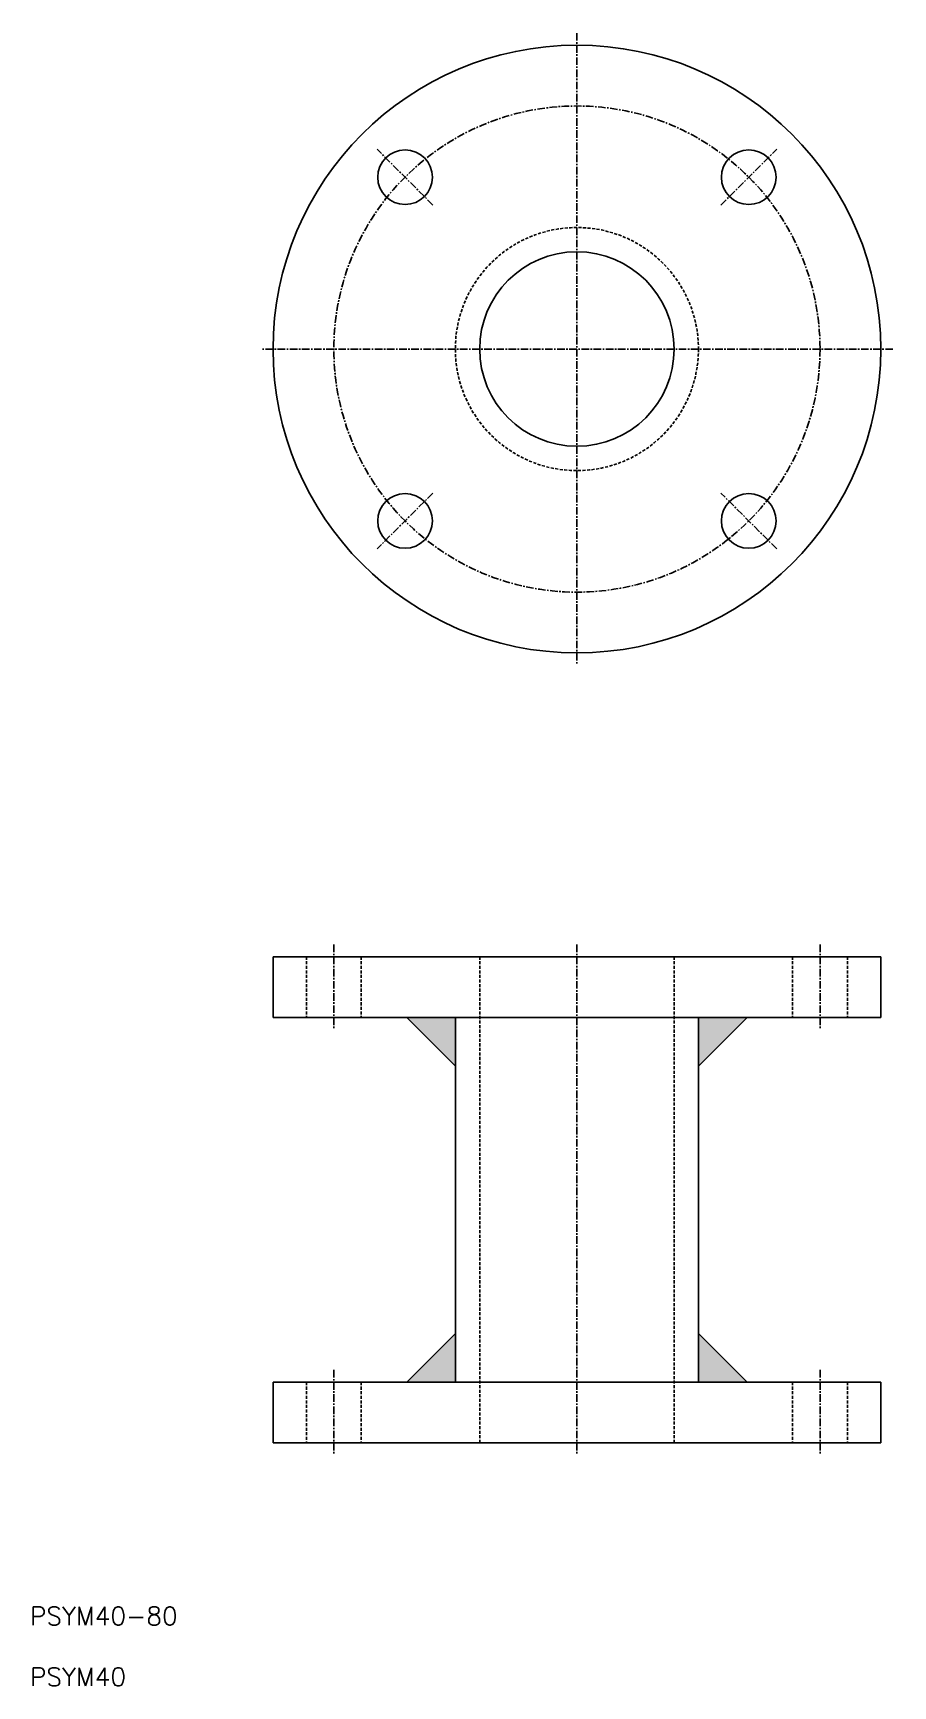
# Model space of a CAD drawing. Extents: x 11 to 152, y 10 to 282.
import ezdxf

# ---------------------------------------------------------------- set-up
doc = ezdxf.new("R2010")
doc.units = 0
doc.linetypes.add('CENTER', pattern=[2, 1.25, -0.25, 0.25, -0.25])
doc.linetypes.add('DASHED', pattern=[0.75, 0.5, -0.25])
doc.layers.get('0').update_dxf_attribs({"linetype": 'CONTINUOUS'})
doc.layers.add('CENTER', color=1, linetype='CENTER')
doc.styles.get("Standard").update_dxf_attribs({"font": 'txt.shx'})

# ---------------------------------------------------------------- blocks, each defined once
blk = doc.blocks.new('*U15')
at = {"color": 7, "linetype": 'CONTINUOUS'}
for p, q in [((72, 120), (80, 120)), ((80, 112), (72, 120)), ((80, 120), (80, 112)), ((120, 120), (128, 120)), ((128, 120), (120, 112)), ((120, 112), (120, 120)), ((80, 68), (72, 60)), ((80, 60), (80, 68)), ((120, 68), (120, 60)), ((128, 60), (120, 68)), ((72, 60), (80, 60)), ((120, 60), (128, 60))]:
    blk.add_line(p, q, dxfattribs=at)
for points in [[(72, 120), (72, 120), (80, 120)], [(120, 120), (120, 120), (128, 120)], [(80, 68), (72, 60), (80, 60)], [(120, 68), (120, 60), (128, 60)], [(72, 60), (72, 60), (80, 60)], [(120, 60), (120, 60), (128, 60)]]:
    blk.add_solid(points, dxfattribs=at)
at = {"color": 7, "linetype": 'CONTINUOUS', "extrusion": (0, 0, -1)}
for points in [[(-72, 120), (-80, 120), (-80, 112)], [(-120, 120), (-128, 120), (-120, 112)]]:
    blk.add_solid(points, dxfattribs=at)

msp = doc.modelspace()

# ---------------------------------------------------------------- linework, layer by layer
at = {"color": 7, "linetype": 'CONTINUOUS'}
for p, q in [((50, 130), (50, 120)), ((50, 130), (150, 130)), ((150, 130), (150, 120)), ((50, 120), (150, 120)), ((72, 120), (80, 112)), ((80, 120), (80, 60)), ((120, 120), (120, 60)), ((120, 112), (128, 120)), ((72, 60), (80, 68)), ((128, 60), (120, 68)), ((50, 60), (50, 50)), ((50, 60), (150, 60)), ((150, 60), (150, 50)), ((50, 50), (150, 50))]:
    msp.add_line(p, q, dxfattribs=at)
at = {"color": 3, "linetype": 'DASHED'}
for p, q in [((55.5, 130), (55.5, 120)), ((64.5, 130), (64.5, 120)), ((84, 130), (84, 50)), ((116, 130), (116, 50)), ((135.5, 130), (135.5, 120)), ((144.5, 130), (144.5, 120)), ((55.5, 60), (55.5, 50)), ((64.5, 60), (64.5, 50)), ((135.5, 60), (135.5, 50)), ((144.5, 60), (144.5, 50))]:
    msp.add_line(p, q, dxfattribs=at)
at = {"color": 7, "linetype": 'CONTINUOUS'}
for centre, radius in [((100, 230), 50), ((71.72, 258.28), 4.5), ((128.28, 258.28), 4.5), ((100, 230), 16), ((71.72, 201.72), 4.5), ((128.28, 201.72), 4.5)]:
    msp.add_circle(centre, radius, dxfattribs=at)
at = {"color": 3, "linetype": 'DASHED'}
msp.add_circle((100, 230), 20, dxfattribs=at)
at = {"layer": 'CENTER', "color": 1, "linetype": 'CENTER'}
for p, q in [((100, 282), (100, 178)), ((76.31, 253.69), (67.12, 262.88)), ((123.69, 253.69), (132.88, 262.88)), ((152, 230), (48, 230)), ((76.31, 206.31), (67.12, 197.12)), ((132.88, 197.12), (123.69, 206.31)), ((60, 132), (60, 118)), ((100, 132), (100, 48)), ((140, 132), (140, 118)), ((60, 62), (60, 48)), ((140, 62), (140, 48))]:
    msp.add_line(p, q, dxfattribs=at)
msp.add_circle((100, 230), 40, dxfattribs=at)

# ---------------------------------------------------------------- block references
at = {"color": 7, "linetype": 'CONTINUOUS'}
msp.add_blockref('*U15', (0, 0), dxfattribs=at)

# ---------------------------------------------------------------- texts
for s, p in [('PSYM40-80', (10, 20)), ('PSYM40', (10, 10))]:
    msp.add_text(s, height=3, dxfattribs=at).set_placement(p)

doc.saveas('drawing.dxf')
